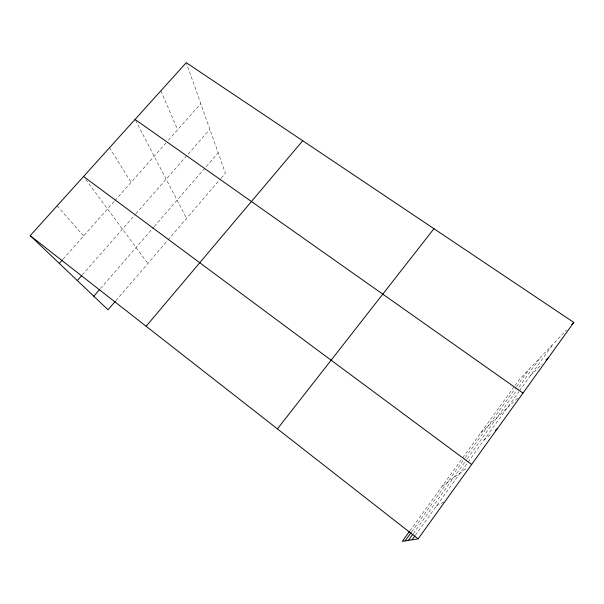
<?xml version="1.0" encoding="UTF-8"?>
<svg xmlns="http://www.w3.org/2000/svg" width="604" height="604" viewBox="0 0 604 604"><rect width="100%" height="100%" fill="white"/><g stroke="black" fill="none" stroke-linecap="round" stroke-linejoin="round"><path stroke-width="0.45" stroke-dasharray="3.02 2.27" d="M415.333 535.287L467.496 462.913M468.047 462.158L518.896 391.611M519.432 390.864L553.189 344.031M409.905 530.833L461.599 459.35M462.694 457.84L514.457 386.266M515.001 385.511L519.38 379.455L566.718 329.859M411.679 531.814L464.77 458.33M465.314 457.583L516.027 387.391M516.571 386.628L529.164 369.21M413.287 533.619L466.741 459.546M467.292 458.783L517.953 388.591M519.047 387.073L540.565 357.258M115.915 300.603L167.331 240.777M167.935 240.075L220.588 178.807M221.185 178.105L225.405 173.197L186.553 63.541M100.483 288.531L153.673 227.187M154.284 226.485L218.172 152.789M82.265 274.971L135.288 214.435M135.9 213.733L186.953 155.454M188.176 154.058L209.852 129.309M63.042 259.161L114.345 201.253M114.964 200.551L165.949 142.997M168.418 140.203L200.777 103.684M530.289 375.809L542.098 363.963M480.769 432.841L518.995 396.836M483.887 440.173L491.422 433.695M442.136 486.265L467.141 467.783M436.466 505.971L444.37 501.697M57.116 205.813L83.616 235.938M85.791 179.524L147.829 263.465M109.528 147.708L131.06 182.378M135.485 120.264L186.568 218.391M160.875 90.796L177.682 129.747"/><path stroke-width="0.91" d="M412.079 539.802L414.789 536.042M409.361 531.58L402.309 541.327L418.127 538.851L573.8 322.438L186.243 62.673L30.2 235.658L108.018 309.792L115.311 301.313M405.118 540.89L411.128 532.569M408.41 540.376L412.743 534.366M277.425 428.878L433.951 228.705M146.13 326.266L302.717 140.74M93.801 296.247L99.267 289.935M77.35 280.573L81.646 275.666M59.305 263.382L62.423 259.863M571.867 324.461L573.8 322.438M546.039 360.014L548.666 357.387M495.529 430.161L497.583 428.395M135.047 119.426L523.004 393.061M83.556 176.504L471.641 464.461M30.2 235.658L418.127 538.851"/></g></svg>
